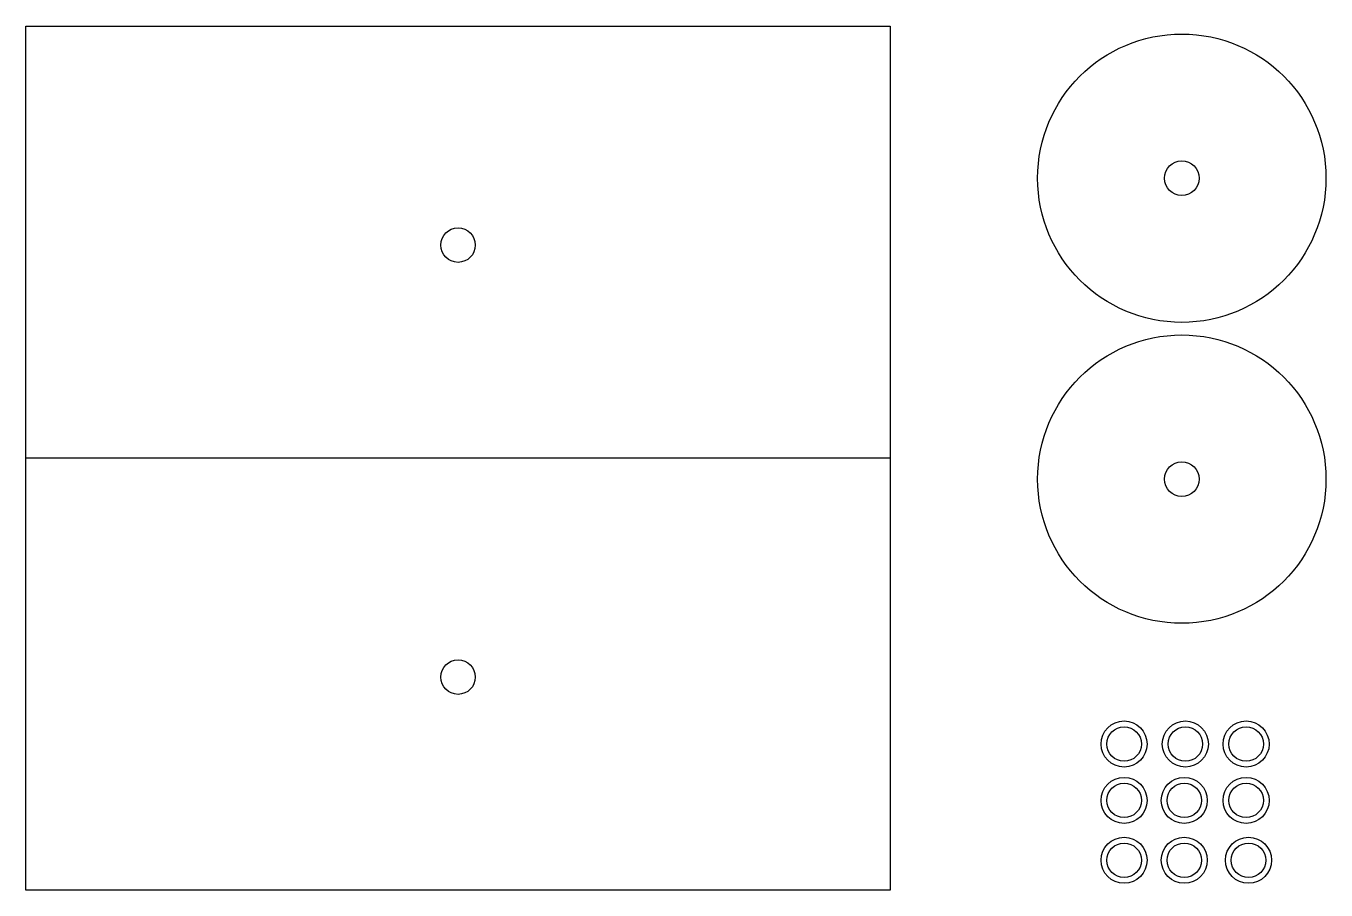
# Model space of a CAD drawing. Header units: millimetres. Extents: x 4096 to 4548, y 1168 to 1468.
import ezdxf

# ---------------------------------------------------------------- set-up
doc = ezdxf.new("R2010")
doc.units = ezdxf.units.MM
doc.layers.add('corte c', color=1, linetype='Continuous')

msp = doc.modelspace()

# ---------------------------------------------------------------- linework, layer by layer
for p, q in [((4096.4, 1468.06), (4396.4, 1468.06)), ((4096.4, 1318.06), (4096.4, 1468.06)), ((4396.4, 1468.06), (4396.4, 1318.06)), ((4396.4, 1318.06), (4096.4, 1318.06)), ((4096.4, 1168.06), (4096.4, 1318.06)), ((4396.4, 1318.06), (4396.4, 1168.06)), ((4396.4, 1168.06), (4096.4, 1168.06))]:
    msp.add_line(p, q)
for centre, radius in [((4497.69, 1415.22), 50.06), ((4497.69, 1310.73), 50.06), ((4477.65, 1218.75), 8), ((4498.92, 1218.75), 8), ((4520.01, 1218.75), 8), ((4477.65, 1199.18), 8), ((4498.55, 1199.18), 8), ((4520.01, 1199.18), 8), ((4477.65, 1178.38), 8), ((4498.55, 1178.38), 8), ((4520.86, 1178.38), 8)]:
    msp.add_circle(centre, radius)
at = {"layer": 'corte c'}
for centre in [(4497.69, 1415.22), (4246.4, 1392), (4497.69, 1310.73), (4246.4, 1242), (4477.65, 1218.75), (4498.92, 1218.75), (4520.01, 1218.75), (4477.65, 1199.18), (4498.55, 1199.18), (4520.01, 1199.18), (4477.65, 1178.38), (4498.55, 1178.38), (4520.86, 1178.38)]:
    msp.add_circle(centre, 6, dxfattribs=at)

doc.saveas('drawing.dxf')
